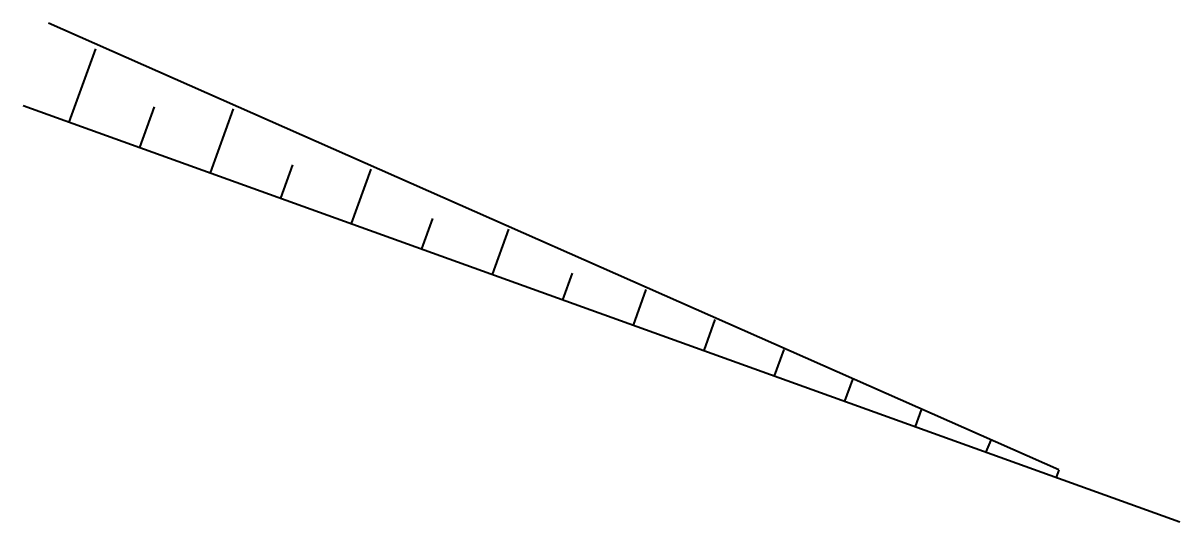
# Model space of a CAD drawing. Extents: x 10268 to 14501, y 7440 to 10044.
# Drawn here: x 11287.57 to 11302.99, y 9176.73 to 9183.38 of the extents above; entities that cross this region are included whole.
import ezdxf

# ---------------------------------------------------------------- set-up
doc = ezdxf.new("R2010")
doc.units = 0
doc.layers.add('Откосы$0$Лоток ПК 15-18$0$Откосы$0$Откосы', color=1, linetype='Continuous', lineweight=40)

msp = doc.modelspace()

# ---------------------------------------------------------------- linework, layer by layer
at = {"layer": 'Откосы$0$Лоток ПК 15-18$0$Откосы$0$Откосы', "color": 1}
for p, q in [((11288.532, 9183.041), (11288.18, 9182.063)), ((11288.532, 9183.041), (11288.18, 9182.063)), ((11289.316, 9182.266), (11289.12, 9181.724)), ((11289.316, 9182.266), (11289.12, 9181.724)), ((11290.368, 9182.238), (11290.061, 9181.386)), ((11290.368, 9182.238), (11290.061, 9181.386)), ((11288.18, 9182.063), (11288.177, 9182.054)), ((11288.18, 9182.063), (11288.177, 9182.054)), ((11289.12, 9181.724), (11289.117, 9181.715)), ((11289.12, 9181.724), (11289.117, 9181.715)), ((11291.161, 9181.491), (11291.001, 9181.047)), ((11291.161, 9181.491), (11291.001, 9181.047)), ((11292.203, 9181.435), (11291.941, 9180.708)), ((11292.203, 9181.435), (11291.941, 9180.708)), ((11293.028, 9180.777), (11292.882, 9180.369)), ((11293.028, 9180.777), (11292.882, 9180.369)), ((11294.039, 9180.632), (11293.822, 9180.03)), ((11294.039, 9180.632), (11293.822, 9180.03)), ((11294.89, 9180.045), (11294.762, 9179.692)), ((11294.89, 9180.045), (11294.762, 9179.692)), ((11295.874, 9179.829), (11295.702, 9179.353)), ((11295.874, 9179.829), (11295.702, 9179.353)), ((11296.792, 9179.428), (11296.643, 9179.014)), ((11296.792, 9179.428), (11296.643, 9179.014)), ((11297.71, 9179.026), (11297.583, 9178.675)), ((11297.71, 9179.026), (11297.583, 9178.675)), ((11298.627, 9178.625), (11298.523, 9178.336)), ((11298.627, 9178.625), (11298.523, 9178.336)), ((11299.545, 9178.223), (11299.464, 9177.998)), ((11299.545, 9178.223), (11299.464, 9177.998)), ((11300.473, 9177.817), (11300.404, 9177.659)), ((11300.473, 9177.817), (11300.404, 9177.659)), ((11301.38, 9177.42), (11301.344, 9177.32)), ((11301.38, 9177.42), (11301.344, 9177.32))]:
    msp.add_line(p, q, dxfattribs=at)
msp.add_lwpolyline([(11301.38, 9177.42), (11287.909, 9183.383)], dxfattribs=at)
msp.add_lwpolyline([(11301.38, 9177.42), (11287.909, 9183.383)], dxfattribs=at)
at = {"layer": 'Откосы$0$Лоток ПК 15-18$0$Откосы$0$Откосы', "color": 1, "flags": 128}
msp.add_lwpolyline([(11287.569, 9182.283), (11302.993, 9176.726)], dxfattribs=at)

doc.saveas('drawing.dxf')
